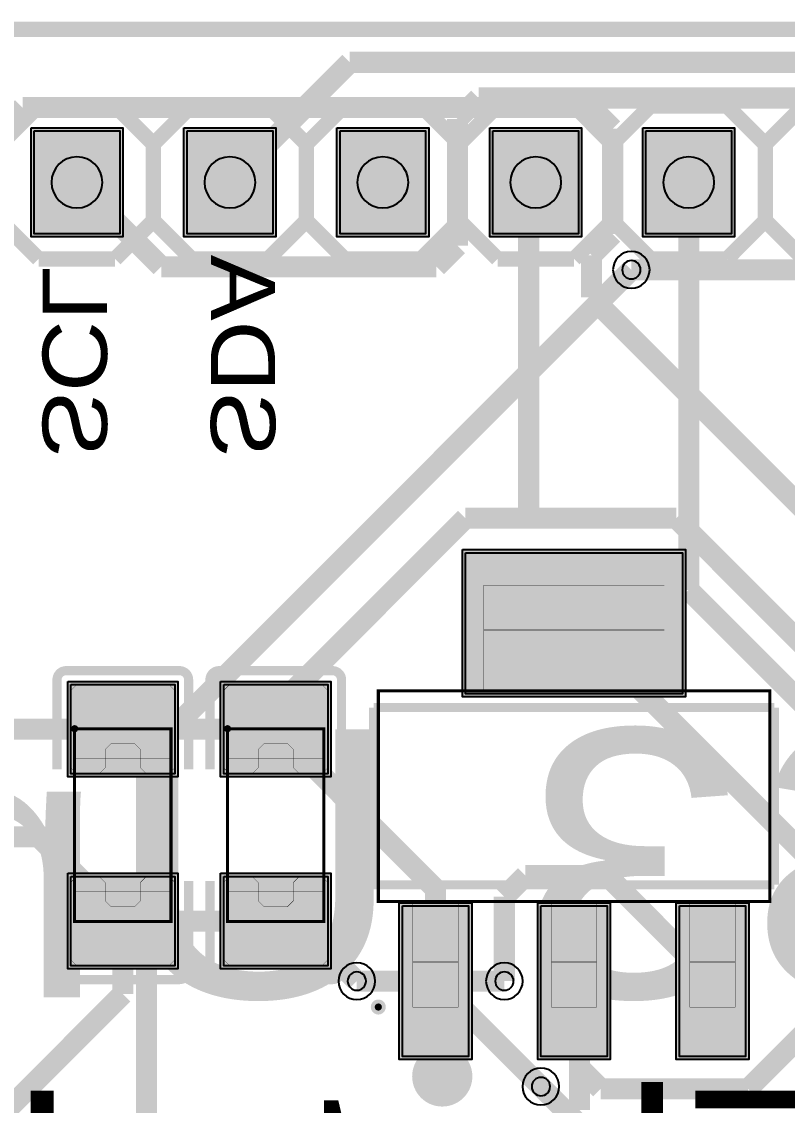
# Model space of a CAD drawing. Header units: millimetres. Extents: x 3.4 to 79.3, y -57 to -2.3.
# Drawn here: x 21.43 to 34.15, y -21.41 to -3.43 of the extents above; entities that cross this region are included whole.
import ezdxf
from ezdxf.enums import TextEntityAlignment as Align

# ---------------------------------------------------------------- set-up
doc = ezdxf.new("R2010")
doc.units = ezdxf.units.MM
doc.header["$MEASUREMENT"] = 0
for name, color, linetype, true_color in [('Board-Outline-Layer', 7, 'Continuous', 0xff00ff), ('Bottom-Layer', 7, 'Continuous', 0x0000ff), ('Bottom-Paste-Mask-Layer', 7, 'Continuous', 0x800000), ('Bottom-Silkscreen-Layer', 7, 'Continuous', 0x66cc33), ('Bottom-Solder-Mask-Layer', 7, 'Continuous', 0xaa00ff), ('Component-Marking-Layer', 7, 'Continuous', 0x66ffcc), ('Component-Shape-Layer', 7, 'Continuous', 0x00cccc), ('Document-Layer', 7, 'Continuous', 0xffffff), ('Hole-Layer', 7, 'Continuous', 0x222222), ('Multi-Layer', 7, 'Continuous', 0xc0c0c0), ('Pin-Floating-Layer', 7, 'Continuous', 0xff99ff), ('Pin-Soldering-Layer', 7, 'Continuous', 0xcc9999), ('Top-Layer', 7, 'Continuous', 0xff0000), ('Top-Paste-Mask-Layer', 7, 'Continuous', 0x808080), ('Top-Silkscreen-Layer', 7, 'Continuous', 0xffcc00), ('Top-Solder-Mask-Layer', 7, 'Continuous', 0x800080)]:
    doc.layers.add(name, color=color, linetype=linetype, true_color=true_color)
doc.styles.get("Standard").update_dxf_attribs({"font": 'arial.ttf'})

msp = doc.modelspace()

# ---------------------------------------------------------------- hatches: boundary and pattern name
at = {"layer": 'Bottom-Layer'}
for points in [[(21.641, -5.243), (23.063, -5.243), (23.063, -6.95), (21.641, -6.95)], [(24.181, -5.243), (25.603, -5.243), (25.603, -6.95), (24.181, -6.95)], [(26.721, -5.243), (28.143, -5.243), (28.143, -6.95), (26.721, -6.95)], [(29.261, -5.243), (30.683, -5.243), (30.683, -6.95), (29.261, -6.95)], [(31.801, -5.243), (33.223, -5.243), (33.223, -6.95), (31.801, -6.95)]]:
    msp.add_hatch(color=256, dxfattribs=at).paths.add_polyline_path(points)
at = {"layer": 'Bottom-Paste-Mask-Layer'}
for points in [[(21.641, -5.243), (23.063, -5.243), (23.063, -6.95), (21.641, -6.95)], [(24.181, -5.243), (25.603, -5.243), (25.603, -6.95), (24.181, -6.95)], [(26.721, -5.243), (28.143, -5.243), (28.143, -6.95), (26.721, -6.95)], [(29.261, -5.243), (30.683, -5.243), (30.683, -6.95), (29.261, -6.95)], [(31.801, -5.243), (33.223, -5.243), (33.223, -6.95), (31.801, -6.95)]]:
    msp.add_hatch(color=256, dxfattribs=at).paths.add_polyline_path(points)
at = {"layer": 'Bottom-Solder-Mask-Layer'}
for points in [[(21.59, -5.192), (23.114, -5.192), (23.114, -7.001), (21.59, -7.001)], [(24.13, -5.192), (25.654, -5.192), (25.654, -7.001), (24.13, -7.001)], [(26.67, -5.192), (28.194, -5.192), (28.194, -7.001), (26.67, -7.001)], [(29.21, -5.192), (30.734, -5.192), (30.734, -7.001), (29.21, -7.001)], [(31.75, -5.192), (33.274, -5.192), (33.274, -7.001), (31.75, -7.001)]]:
    msp.add_hatch(color=256, dxfattribs=at).paths.add_polyline_path(points)
at = {"layer": 'Component-Marking-Layer'}
for points in [[(22.254, -15.164, 1), (22.374, -15.164, 1)], [(22.254, -15.164, 1), (22.374, -15.164, 1)], [(24.794, -15.164, 1), (24.914, -15.164, 1)], [(24.794, -15.164, 1), (24.914, -15.164, 1)], [(27.297, -19.783, 1), (27.417, -19.783, 1)], [(27.297, -19.783, 1), (27.417, -19.783, 1)]]:
    msp.add_hatch(color=256, dxfattribs=at).paths.add_polyline_path(points)
at = {"layer": 'Hole-Layer'}
for points in [[(21.928, -6.096, 1), (22.776, -6.096, 1)], [(24.468, -6.096, 1), (25.316, -6.096, 1)], [(27.008, -6.096, 1), (27.856, -6.096, 1)], [(29.548, -6.096, 1), (30.396, -6.096, 1)], [(32.088, -6.096, 1), (32.936, -6.096, 1)]]:
    msp.add_hatch(color=256, dxfattribs=at).paths.add_polyline_path(points)
at = {"layer": 'Multi-Layer'}
for points in [[(21.641, -5.243), (23.063, -5.243), (23.063, -6.95), (21.641, -6.95)], [(21.641, -5.243), (23.063, -5.243), (23.063, -6.95), (21.641, -6.95)], [(21.641, -5.243), (23.063, -5.243), (23.063, -6.95), (21.641, -6.95)], [(24.181, -5.243), (25.603, -5.243), (25.603, -6.95), (24.181, -6.95)], [(24.181, -5.243), (25.603, -5.243), (25.603, -6.95), (24.181, -6.95)], [(24.181, -5.243), (25.603, -5.243), (25.603, -6.95), (24.181, -6.95)], [(26.721, -5.243), (28.143, -5.243), (28.143, -6.95), (26.721, -6.95)], [(26.721, -5.243), (28.143, -5.243), (28.143, -6.95), (26.721, -6.95)], [(26.721, -5.243), (28.143, -5.243), (28.143, -6.95), (26.721, -6.95)], [(29.261, -5.243), (30.683, -5.243), (30.683, -6.95), (29.261, -6.95)], [(29.261, -5.243), (30.683, -5.243), (30.683, -6.95), (29.261, -6.95)], [(29.261, -5.243), (30.683, -5.243), (30.683, -6.95), (29.261, -6.95)], [(31.801, -5.243), (33.223, -5.243), (33.223, -6.95), (31.801, -6.95)], [(31.801, -5.243), (33.223, -5.243), (33.223, -6.95), (31.801, -6.95)], [(31.801, -5.243), (33.223, -5.243), (33.223, -6.95), (31.801, -6.95)]]:
    msp.add_hatch(color=256, dxfattribs=at).paths.add_polyline_path(points)
at = {"layer": 'Pin-Floating-Layer'}
for points in [[(29.107, -13.523), (32.107, -13.523), (32.107, -14.543), (29.107, -14.543)], [(29.107, -13.523), (32.107, -13.523), (32.107, -14.543), (29.107, -14.543)], [(27.932, -18.023), (28.682, -18.023), (28.682, -19.043), (27.932, -19.043)], [(27.932, -18.023), (28.682, -18.023), (28.682, -19.043), (27.932, -19.043)], [(30.232, -18.023), (30.982, -18.023), (30.982, -19.043), (30.232, -19.043)], [(30.232, -18.023), (30.982, -18.023), (30.982, -19.043), (30.232, -19.043)], [(32.532, -18.023), (33.282, -18.023), (33.282, -19.043), (32.532, -19.043)], [(32.532, -18.023), (33.282, -18.023), (33.282, -19.043), (32.532, -19.043)]]:
    msp.add_hatch(color=256, dxfattribs=at).paths.add_polyline_path(points)
at = {"layer": 'Pin-Soldering-Layer'}
for points in [[(29.107, -12.783), (32.107, -12.783), (32.107, -13.533), (29.107, -13.533)], [(29.107, -12.783), (32.107, -12.783), (32.107, -13.533), (29.107, -13.533)], [(22.314, -15.164), (23.914, -15.164), (23.914, -15.664), (22.314, -15.664)], [(22.314, -15.164), (23.914, -15.164), (23.914, -15.664), (22.314, -15.664)], [(24.854, -15.164), (26.454, -15.164), (26.454, -15.664), (24.854, -15.664)], [(24.854, -15.164), (26.454, -15.164), (26.454, -15.664), (24.854, -15.664)], [(22.314, -18.364), (23.914, -18.364), (23.914, -17.864), (22.314, -17.864)], [(22.314, -18.364), (23.914, -18.364), (23.914, -17.864), (22.314, -17.864)], [(24.854, -18.364), (26.454, -18.364), (26.454, -17.864), (24.854, -17.864)], [(24.854, -18.364), (26.454, -18.364), (26.454, -17.864), (24.854, -17.864)], [(27.932, -19.033), (28.682, -19.033), (28.682, -19.783), (27.932, -19.783)], [(27.932, -19.033), (28.682, -19.033), (28.682, -19.783), (27.932, -19.783)], [(30.232, -19.033), (30.982, -19.033), (30.982, -19.783), (30.232, -19.783)], [(30.232, -19.033), (30.982, -19.033), (30.982, -19.783), (30.232, -19.783)], [(32.532, -19.033), (33.282, -19.033), (33.282, -19.783), (32.532, -19.783)], [(32.532, -19.033), (33.282, -19.033), (33.282, -19.783), (32.532, -19.783)]]:
    msp.add_hatch(color=256, dxfattribs=at).paths.add_polyline_path(points)
at = {"layer": 'Top-Layer'}
for points in [[(21.641, -5.243), (23.063, -5.243), (23.063, -6.95), (21.641, -6.95)], [(24.181, -5.243), (25.603, -5.243), (25.603, -6.95), (24.181, -6.95)], [(26.721, -5.243), (28.143, -5.243), (28.143, -6.95), (26.721, -6.95)], [(29.261, -5.243), (30.683, -5.243), (30.683, -6.95), (29.261, -6.95)], [(31.801, -5.243), (33.223, -5.243), (33.223, -6.95), (31.801, -6.95)], [(28.807, -12.243), (32.407, -12.243), (32.407, -14.583), (28.807, -14.583)], [(22.25, -14.429), (23.978, -14.429), (23.978, -15.914), (22.25, -15.914)], [(24.79, -14.429), (26.518, -14.429), (26.518, -15.914), (24.79, -15.914)], [(22.25, -17.614), (23.978, -17.614), (23.978, -19.099), (22.25, -19.099)], [(24.79, -17.614), (26.518, -17.614), (26.518, -19.099), (24.79, -19.099)], [(27.757, -18.103), (28.857, -18.103), (28.857, -20.603), (27.757, -20.603)], [(30.057, -18.103), (31.157, -18.103), (31.157, -20.603), (30.057, -20.603)], [(32.357, -18.103), (33.457, -18.103), (33.457, -20.603), (32.357, -20.603)]]:
    msp.add_hatch(color=256, dxfattribs=at).paths.add_polyline_path(points)
at = {"layer": 'Top-Paste-Mask-Layer'}
for points in [[(21.641, -5.243), (23.063, -5.243), (23.063, -6.95), (21.641, -6.95)], [(24.181, -5.243), (25.603, -5.243), (25.603, -6.95), (24.181, -6.95)], [(26.721, -5.243), (28.143, -5.243), (28.143, -6.95), (26.721, -6.95)], [(29.261, -5.243), (30.683, -5.243), (30.683, -6.95), (29.261, -6.95)], [(31.801, -5.243), (33.223, -5.243), (33.223, -6.95), (31.801, -6.95)], [(28.807, -12.243), (32.407, -12.243), (32.407, -14.583), (28.807, -14.583)], [(22.35, -15.914), (22.72, -15.914), (22.82, -15.814), (22.82, -15.509), (22.92, -15.409), (23.308, -15.409), (23.408, -15.509), (23.408, -15.814), (23.508, -15.914), (23.878, -15.914), (23.978, -15.814), (23.978, -14.529), (23.878, -14.429), (22.35, -14.429), (22.25, -14.529), (22.25, -15.814)], [(22.35, -15.914), (22.72, -15.914), (22.82, -15.814), (22.82, -15.509), (22.92, -15.409), (23.308, -15.409), (23.408, -15.509), (23.408, -15.814), (23.508, -15.914), (23.878, -15.914), (23.978, -15.814), (23.978, -14.529), (23.878, -14.429), (22.35, -14.429), (22.25, -14.529), (22.25, -15.814)], [(24.89, -15.914), (25.26, -15.914), (25.36, -15.814), (25.36, -15.509), (25.46, -15.409), (25.848, -15.409), (25.948, -15.509), (25.948, -15.814), (26.048, -15.914), (26.418, -15.914), (26.518, -15.814), (26.518, -14.529), (26.418, -14.429), (24.89, -14.429), (24.79, -14.529), (24.79, -15.814)], [(24.89, -15.914), (25.26, -15.914), (25.36, -15.814), (25.36, -15.509), (25.46, -15.409), (25.848, -15.409), (25.948, -15.509), (25.948, -15.814), (26.048, -15.914), (26.418, -15.914), (26.518, -15.814), (26.518, -14.529), (26.418, -14.429), (24.89, -14.429), (24.79, -14.529), (24.79, -15.814)], [(22.35, -17.614), (22.72, -17.614), (22.82, -17.714), (22.82, -18.019), (22.92, -18.119), (23.308, -18.119), (23.408, -18.019), (23.408, -17.714), (23.508, -17.614), (23.878, -17.614), (23.978, -17.714), (23.978, -18.999), (23.878, -19.099), (22.35, -19.099), (22.25, -18.999), (22.25, -17.714)], [(22.35, -17.614), (22.72, -17.614), (22.82, -17.714), (22.82, -18.019), (22.92, -18.119), (23.308, -18.119), (23.408, -18.019), (23.408, -17.714), (23.508, -17.614), (23.878, -17.614), (23.978, -17.714), (23.978, -18.999), (23.878, -19.099), (22.35, -19.099), (22.25, -18.999), (22.25, -17.714)], [(24.89, -17.614), (25.26, -17.614), (25.36, -17.714), (25.36, -18.019), (25.46, -18.119), (25.848, -18.119), (25.948, -18.019), (25.948, -17.714), (26.048, -17.614), (26.418, -17.614), (26.518, -17.714), (26.518, -18.999), (26.418, -19.099), (24.89, -19.099), (24.79, -18.999), (24.79, -17.714)], [(24.89, -17.614), (25.26, -17.614), (25.36, -17.714), (25.36, -18.019), (25.46, -18.119), (25.848, -18.119), (25.948, -18.019), (25.948, -17.714), (26.048, -17.614), (26.418, -17.614), (26.518, -17.714), (26.518, -18.999), (26.418, -19.099), (24.89, -19.099), (24.79, -18.999), (24.79, -17.714)], [(27.757, -18.103), (28.857, -18.103), (28.857, -20.603), (27.757, -20.603)], [(30.057, -18.103), (31.157, -18.103), (31.157, -20.603), (30.057, -20.603)], [(32.357, -18.103), (33.457, -18.103), (33.457, -20.603), (32.357, -20.603)]]:
    msp.add_hatch(color=256, dxfattribs=at).paths.add_polyline_path(points)
at = {"layer": 'Top-Solder-Mask-Layer'}
for points in [[(21.59, -5.192), (23.114, -5.192), (23.114, -7.001), (21.59, -7.001)], [(24.13, -5.192), (25.654, -5.192), (25.654, -7.001), (24.13, -7.001)], [(26.67, -5.192), (28.194, -5.192), (28.194, -7.001), (26.67, -7.001)], [(29.21, -5.192), (30.734, -5.192), (30.734, -7.001), (29.21, -7.001)], [(31.75, -5.192), (33.274, -5.192), (33.274, -7.001), (31.75, -7.001)], [(28.756, -12.192), (32.458, -12.192), (32.458, -14.634), (28.756, -14.634)], [(22.199, -14.378), (24.029, -14.378), (24.029, -15.965), (22.199, -15.965)], [(24.739, -14.378), (26.569, -14.378), (26.569, -15.965), (24.739, -15.965)], [(22.199, -17.563), (24.029, -17.563), (24.029, -19.15), (22.199, -19.15)], [(24.739, -17.563), (26.569, -17.563), (26.569, -19.15), (24.739, -19.15)], [(27.706, -18.052), (28.908, -18.052), (28.908, -20.654), (27.706, -20.654)], [(30.006, -18.052), (31.208, -18.052), (31.208, -20.654), (30.006, -20.654)], [(32.306, -18.052), (33.508, -18.052), (33.508, -20.654), (32.306, -20.654)]]:
    msp.add_hatch(color=256, dxfattribs=at).paths.add_polyline_path(points)

# ---------------------------------------------------------------- linework, layer by layer
at = {"layer": 'Board-Outline-Layer', "const_width": 0.254}
msp.add_lwpolyline([(68.072, -3.556), (3.51, -3.556), (3.51, -56.896), (69.596, -56.896), (69.596, -54.356), (72.136, -51.816), (72.136, -19.05), (69.596, -16.51), (69.596, -5.08)], close=True, dxfattribs=at)
at = {"layer": 'Bottom-Layer', "const_width": 0.35}
for points in [[(26.884, -4.104), (24.892, -6.096)], [(43.22, -4.104), (26.884, -4.104)], [(29.022, -4.696), (28.672, -5.046)], [(41.272, -4.696), (29.022, -4.696)], [(28.672, -5.046), (28.672, -7.146)], [(23.752, -7.496), (22.352, -6.096)], [(32.512, -12.86), (32.512, -6.096)], [(28.672, -7.146), (28.322, -7.496)], [(23.509, -15.597), (31.559, -7.547)], [(28.322, -7.496), (23.752, -7.496)], [(49.55, -29.898), (32.512, -12.86)], [(23.509, -24.697), (23.509, -15.597)], [(27, -19.353), (29.45, -19.353)], [(30.057, -21.103), (31.107, -22.153)]]:
    msp.add_lwpolyline(points, dxfattribs=at)
at = {"layer": 'Bottom-Layer'}
for points in [[(21.641, -5.243), (23.063, -5.243), (23.063, -6.95), (21.641, -6.95)], [(24.181, -5.243), (25.603, -5.243), (25.603, -6.95), (24.181, -6.95)], [(26.721, -5.243), (28.143, -5.243), (28.143, -6.95), (26.721, -6.95)], [(29.261, -5.243), (30.683, -5.243), (30.683, -6.95), (29.261, -6.95)], [(31.801, -5.243), (33.223, -5.243), (33.223, -6.95), (31.801, -6.95)]]:
    msp.add_lwpolyline(points, close=True, dxfattribs=at)
at = {"layer": 'Bottom-Paste-Mask-Layer'}
for points in [[(21.641, -5.243), (23.063, -5.243), (23.063, -6.95), (21.641, -6.95)], [(24.181, -5.243), (25.603, -5.243), (25.603, -6.95), (24.181, -6.95)], [(26.721, -5.243), (28.143, -5.243), (28.143, -6.95), (26.721, -6.95)], [(29.261, -5.243), (30.683, -5.243), (30.683, -6.95), (29.261, -6.95)], [(31.801, -5.243), (33.223, -5.243), (33.223, -6.95), (31.801, -6.95)]]:
    msp.add_lwpolyline(points, close=True, dxfattribs=at)
at = {"layer": 'Bottom-Solder-Mask-Layer'}
for points in [[(21.59, -5.192), (23.114, -5.192), (23.114, -7.001), (21.59, -7.001)], [(24.13, -5.192), (25.654, -5.192), (25.654, -7.001), (24.13, -7.001)], [(26.67, -5.192), (28.194, -5.192), (28.194, -7.001), (26.67, -7.001)], [(29.21, -5.192), (30.734, -5.192), (30.734, -7.001), (29.21, -7.001)], [(31.75, -5.192), (33.274, -5.192), (33.274, -7.001), (31.75, -7.001)]]:
    msp.add_lwpolyline(points, close=True, dxfattribs=at)
at = {"layer": 'Component-Marking-Layer', "const_width": 0.129}
for points in [[(22.254, -15.164, 1), (22.374, -15.164), (22.374, -15.164, 1), (22.254, -15.164)], [(22.254, -15.164, 1), (22.374, -15.164), (22.374, -15.164, 1), (22.254, -15.164)], [(24.794, -15.164, 1), (24.914, -15.164), (24.914, -15.164, 1), (24.794, -15.164)], [(24.794, -15.164, 1), (24.914, -15.164), (24.914, -15.164, 1), (24.794, -15.164)], [(27.297, -19.783, 1), (27.417, -19.783), (27.417, -19.783, 1), (27.297, -19.783)], [(27.297, -19.783, 1), (27.417, -19.783), (27.417, -19.783, 1), (27.297, -19.783)]]:
    msp.add_lwpolyline(points, format="xyb", dxfattribs=at)
at = {"layer": 'Component-Shape-Layer', "const_width": 0.0508}
for points in [[(27.357, -14.533), (33.857, -14.533), (33.857, -18.033), (27.357, -18.033)], [(27.357, -14.533), (33.857, -14.533), (33.857, -18.033), (27.357, -18.033)], [(22.314, -15.164), (23.914, -15.164), (23.914, -18.364), (22.314, -18.364)], [(22.314, -15.164), (23.914, -15.164), (23.914, -18.364), (22.314, -18.364)], [(24.854, -15.164), (26.454, -15.164), (26.454, -18.364), (24.854, -18.364)], [(24.854, -15.164), (26.454, -15.164), (26.454, -18.364), (24.854, -18.364)]]:
    msp.add_lwpolyline(points, close=True, dxfattribs=at)
at = {"layer": 'Document-Layer', "const_width": 0.5}
msp.add_lwpolyline([(28.169, -20.935, 1), (28.669, -20.935), (28.669, -20.935, 1), (28.169, -20.935)], format="xyb", dxfattribs=at)
msp.add_lwpolyline([(28.169, -20.935, 1), (28.669, -20.935), (28.669, -20.935, 1), (28.169, -20.935)], format="xyb", dxfattribs=at)
at = {"layer": 'Hole-Layer'}
for points in [[(21.928, -6.096, 1), (22.776, -6.096, 1)], [(24.468, -6.096, 1), (25.316, -6.096, 1)], [(27.008, -6.096, 1), (27.856, -6.096, 1)], [(29.548, -6.096, 1), (30.396, -6.096, 1)], [(31.407, -7.547, 1), (31.712, -7.547, 1)], [(26.848, -19.353, 1), (27.153, -19.353, 1)], [(29.298, -19.353, 1), (29.603, -19.353, 1)], [(29.905, -21.103, 1), (30.21, -21.103, 1)]]:
    msp.add_lwpolyline(points, format="xyb", close=True, dxfattribs=at)
msp.add_lwpolyline([(32.088, -6.096, 1), (32.936, -6.096), (32.936, -6.096, 1), (32.088, -6.096)], format="xyb", dxfattribs=at)
at = {"layer": 'Multi-Layer'}
for points in [[(21.641, -5.243), (23.063, -5.243), (23.063, -6.95), (21.641, -6.95)], [(21.641, -5.243), (23.063, -5.243), (23.063, -6.95), (21.641, -6.95)], [(21.641, -5.243), (23.063, -5.243), (23.063, -6.95), (21.641, -6.95)], [(24.181, -5.243), (25.603, -5.243), (25.603, -6.95), (24.181, -6.95)], [(24.181, -5.243), (25.603, -5.243), (25.603, -6.95), (24.181, -6.95)], [(24.181, -5.243), (25.603, -5.243), (25.603, -6.95), (24.181, -6.95)], [(26.721, -5.243), (28.143, -5.243), (28.143, -6.95), (26.721, -6.95)], [(26.721, -5.243), (28.143, -5.243), (28.143, -6.95), (26.721, -6.95)], [(26.721, -5.243), (28.143, -5.243), (28.143, -6.95), (26.721, -6.95)], [(29.261, -5.243), (30.683, -5.243), (30.683, -6.95), (29.261, -6.95)], [(29.261, -5.243), (30.683, -5.243), (30.683, -6.95), (29.261, -6.95)], [(29.261, -5.243), (30.683, -5.243), (30.683, -6.95), (29.261, -6.95)], [(31.801, -5.243), (33.223, -5.243), (33.223, -6.95), (31.801, -6.95)], [(31.801, -5.243), (33.223, -5.243), (33.223, -6.95), (31.801, -6.95)], [(31.801, -5.243), (33.223, -5.243), (33.223, -6.95), (31.801, -6.95)]]:
    msp.add_lwpolyline(points, close=True, dxfattribs=at)
for points in [[(31.254, -7.547, 1), (31.864, -7.547), (31.864, -7.547, 1), (31.254, -7.547)], [(26.695, -19.353, 1), (27.305, -19.353), (27.305, -19.353, 1), (26.695, -19.353)], [(29.145, -19.353, 1), (29.755, -19.353), (29.755, -19.353, 1), (29.145, -19.353)], [(29.752, -21.103, 1), (30.362, -21.103), (30.362, -21.103, 1), (29.752, -21.103)]]:
    msp.add_lwpolyline(points, format="xyb", dxfattribs=at)
at = {"layer": 'Pin-Floating-Layer', "const_width": 0.00508}
for points in [[(29.107, -13.523), (32.107, -13.523), (32.107, -14.543), (29.107, -14.543)], [(29.107, -13.523), (32.107, -13.523), (32.107, -14.543), (29.107, -14.543)], [(27.932, -18.023), (28.682, -18.023), (28.682, -19.043), (27.932, -19.043)], [(27.932, -18.023), (28.682, -18.023), (28.682, -19.043), (27.932, -19.043)], [(30.232, -18.023), (30.982, -18.023), (30.982, -19.043), (30.232, -19.043)], [(30.232, -18.023), (30.982, -18.023), (30.982, -19.043), (30.232, -19.043)], [(32.532, -18.023), (33.282, -18.023), (33.282, -19.043), (32.532, -19.043)], [(32.532, -18.023), (33.282, -18.023), (33.282, -19.043), (32.532, -19.043)]]:
    msp.add_lwpolyline(points, close=True, dxfattribs=at)
at = {"layer": 'Pin-Soldering-Layer', "const_width": 0.00508}
for points in [[(29.107, -12.783), (32.107, -12.783), (32.107, -13.533), (29.107, -13.533)], [(29.107, -12.783), (32.107, -12.783), (32.107, -13.533), (29.107, -13.533)], [(22.314, -15.164), (23.914, -15.164), (23.914, -15.664), (22.314, -15.664)], [(22.314, -15.164), (23.914, -15.164), (23.914, -15.664), (22.314, -15.664)], [(24.854, -15.164), (26.454, -15.164), (26.454, -15.664), (24.854, -15.664)], [(24.854, -15.164), (26.454, -15.164), (26.454, -15.664), (24.854, -15.664)], [(22.314, -18.364), (23.914, -18.364), (23.914, -17.864), (22.314, -17.864)], [(22.314, -18.364), (23.914, -18.364), (23.914, -17.864), (22.314, -17.864)], [(24.854, -18.364), (26.454, -18.364), (26.454, -17.864), (24.854, -17.864)], [(24.854, -18.364), (26.454, -18.364), (26.454, -17.864), (24.854, -17.864)], [(27.932, -19.033), (28.682, -19.033), (28.682, -19.783), (27.932, -19.783)], [(27.932, -19.033), (28.682, -19.033), (28.682, -19.783), (27.932, -19.783)], [(30.232, -19.033), (30.982, -19.033), (30.982, -19.783), (30.232, -19.783)], [(30.232, -19.033), (30.982, -19.033), (30.982, -19.783), (30.232, -19.783)], [(32.532, -19.033), (33.282, -19.033), (33.282, -19.783), (32.532, -19.783)], [(32.532, -19.033), (33.282, -19.033), (33.282, -19.783), (32.532, -19.783)]]:
    msp.add_lwpolyline(points, close=True, dxfattribs=at)
at = {"layer": 'Top-Layer', "const_width": 0.35}
for points in [[(21.449, -4.855), (20.749, -5.555)], [(30.899, -4.855), (21.449, -4.855)], [(31.249, -5.205), (30.899, -4.855)], [(31.249, -6.955), (31.249, -5.205)], [(29.854, -6.214), (29.972, -6.096)], [(29.854, -11.671), (29.854, -6.214)], [(30.899, -7.305), (31.249, -6.955)], [(30.899, -8.005), (30.899, -7.305)], [(31.559, -7.547), (57.809, -7.547)], [(37.049, -14.154), (30.899, -8.005)], [(25.654, -14.821), (28.804, -11.671)], [(28.804, -11.671), (29.854, -11.671)], [(29.854, -11.671), (32.304, -11.671)], [(32.304, -11.671), (35.687, -15.054)], [(35.687, -18.493), (30.607, -13.413)], [(25.654, -15.171), (25.654, -14.821)], [(14.866, -15.171), (23.114, -15.171)], [(23.114, -15.171), (25.654, -15.171)], [(25.654, -15.171), (28.307, -17.824)], [(21.714, -16.957), (14.809, -16.957)], [(23.114, -18.357), (21.714, -16.957)], [(29.45, -17.953), (29.8, -17.603)], [(29.8, -17.603), (31.157, -17.603)], [(31.157, -17.603), (32.907, -19.353)], [(28.307, -17.824), (28.307, -19.353)], [(29.45, -19.353), (29.45, -17.953)], [(23.114, -19.568), (23.114, -18.357)], [(23.114, -18.357), (25.654, -18.357)], [(25.654, -18.357), (26.004, -18.357)], [(26.004, -18.357), (27, -19.353)], [(33.499, -21.141), (35.687, -18.953)], [(28.307, -19.353), (30.057, -21.103)], [(30.699, -19.445), (30.607, -19.353)], [(19.05, -23.632), (23.114, -19.568)], [(30.699, -20.791), (30.699, -19.445)], [(30.699, -20.791), (31.049, -21.141)], [(30.699, -21.491), (30.699, -20.791)], [(31.049, -21.141), (33.499, -21.141)], [(29.649, -22.541), (30.699, -21.491)]]:
    msp.add_lwpolyline(points, dxfattribs=at)
at = {"layer": 'Top-Layer'}
for points in [[(21.641, -5.243), (23.063, -5.243), (23.063, -6.95), (21.641, -6.95)], [(24.181, -5.243), (25.603, -5.243), (25.603, -6.95), (24.181, -6.95)], [(26.721, -5.243), (28.143, -5.243), (28.143, -6.95), (26.721, -6.95)], [(29.261, -5.243), (30.683, -5.243), (30.683, -6.95), (29.261, -6.95)], [(31.801, -5.243), (33.223, -5.243), (33.223, -6.95), (31.801, -6.95)], [(28.807, -12.243), (32.407, -12.243), (32.407, -14.583), (28.807, -14.583)], [(22.25, -14.429), (23.978, -14.429), (23.978, -15.914), (22.25, -15.914)], [(24.79, -14.429), (26.518, -14.429), (26.518, -15.914), (24.79, -15.914)], [(22.25, -17.614), (23.978, -17.614), (23.978, -19.099), (22.25, -19.099)], [(24.79, -17.614), (26.518, -17.614), (26.518, -19.099), (24.79, -19.099)], [(27.757, -18.103), (28.857, -18.103), (28.857, -20.603), (27.757, -20.603)], [(30.057, -18.103), (31.157, -18.103), (31.157, -20.603), (30.057, -20.603)], [(32.357, -18.103), (33.457, -18.103), (33.457, -20.603), (32.357, -20.603)]]:
    msp.add_lwpolyline(points, close=True, dxfattribs=at)
at = {"layer": 'Top-Paste-Mask-Layer'}
for points in [[(21.641, -5.243), (23.063, -5.243), (23.063, -6.95), (21.641, -6.95)], [(24.181, -5.243), (25.603, -5.243), (25.603, -6.95), (24.181, -6.95)], [(26.721, -5.243), (28.143, -5.243), (28.143, -6.95), (26.721, -6.95)], [(29.261, -5.243), (30.683, -5.243), (30.683, -6.95), (29.261, -6.95)], [(31.801, -5.243), (33.223, -5.243), (33.223, -6.95), (31.801, -6.95)], [(28.807, -12.243), (32.407, -12.243), (32.407, -14.583), (28.807, -14.583)], [(27.757, -18.103), (28.857, -18.103), (28.857, -20.603), (27.757, -20.603)], [(30.057, -18.103), (31.157, -18.103), (31.157, -20.603), (30.057, -20.603)], [(32.357, -18.103), (33.457, -18.103), (33.457, -20.603), (32.357, -20.603)]]:
    msp.add_lwpolyline(points, close=True, dxfattribs=at)
at = {"layer": 'Top-Paste-Mask-Layer', "const_width": 0.00508}
for points in [[(22.35, -15.914), (22.72, -15.914), (22.82, -15.814), (22.82, -15.509), (22.92, -15.409), (23.308, -15.409), (23.408, -15.509), (23.408, -15.814), (23.508, -15.914), (23.878, -15.914), (23.978, -15.814), (23.978, -14.529), (23.878, -14.429), (22.35, -14.429), (22.25, -14.529), (22.25, -15.814)], [(22.35, -15.914), (22.72, -15.914), (22.82, -15.814), (22.82, -15.509), (22.92, -15.409), (23.308, -15.409), (23.408, -15.509), (23.408, -15.814), (23.508, -15.914), (23.878, -15.914), (23.978, -15.814), (23.978, -14.529), (23.878, -14.429), (22.35, -14.429), (22.25, -14.529), (22.25, -15.814)], [(24.89, -15.914), (25.26, -15.914), (25.36, -15.814), (25.36, -15.509), (25.46, -15.409), (25.848, -15.409), (25.948, -15.509), (25.948, -15.814), (26.048, -15.914), (26.418, -15.914), (26.518, -15.814), (26.518, -14.529), (26.418, -14.429), (24.89, -14.429), (24.79, -14.529), (24.79, -15.814)], [(24.89, -15.914), (25.26, -15.914), (25.36, -15.814), (25.36, -15.509), (25.46, -15.409), (25.848, -15.409), (25.948, -15.509), (25.948, -15.814), (26.048, -15.914), (26.418, -15.914), (26.518, -15.814), (26.518, -14.529), (26.418, -14.429), (24.89, -14.429), (24.79, -14.529), (24.79, -15.814)], [(22.35, -17.614), (22.72, -17.614), (22.82, -17.714), (22.82, -18.019), (22.92, -18.119), (23.308, -18.119), (23.408, -18.019), (23.408, -17.714), (23.508, -17.614), (23.878, -17.614), (23.978, -17.714), (23.978, -18.999), (23.878, -19.099), (22.35, -19.099), (22.25, -18.999), (22.25, -17.714)], [(22.35, -17.614), (22.72, -17.614), (22.82, -17.714), (22.82, -18.019), (22.92, -18.119), (23.308, -18.119), (23.408, -18.019), (23.408, -17.714), (23.508, -17.614), (23.878, -17.614), (23.978, -17.714), (23.978, -18.999), (23.878, -19.099), (22.35, -19.099), (22.25, -18.999), (22.25, -17.714)], [(24.89, -17.614), (25.26, -17.614), (25.36, -17.714), (25.36, -18.019), (25.46, -18.119), (25.848, -18.119), (25.948, -18.019), (25.948, -17.714), (26.048, -17.614), (26.418, -17.614), (26.518, -17.714), (26.518, -18.999), (26.418, -19.099), (24.89, -19.099), (24.79, -18.999), (24.79, -17.714)], [(24.89, -17.614), (25.26, -17.614), (25.36, -17.714), (25.36, -18.019), (25.46, -18.119), (25.848, -18.119), (25.948, -18.019), (25.948, -17.714), (26.048, -17.614), (26.418, -17.614), (26.518, -17.714), (26.518, -18.999), (26.418, -19.099), (24.89, -19.099), (24.79, -18.999), (24.79, -17.714)]]:
    msp.add_lwpolyline(points, close=True, dxfattribs=at)
at = {"layer": 'Top-Silkscreen-Layer'}
for points, const_width in [([(4.547, -3.556), (68.072, -3.556)], 0.254), ([(4.547, -3.556), (68.072, -3.556)], 0.254), ([(21.082, -5.461), (21.717, -4.826)], 0.254), ([(21.082, -5.461), (21.717, -4.826)], 0.254), ([(21.717, -4.826), (22.987, -4.826)], 0.254), ([(21.717, -4.826), (22.987, -4.826)], 0.254), ([(22.987, -4.826), (23.622, -5.461)], 0.254), ([(22.987, -4.826), (23.622, -5.461)], 0.254), ([(23.622, -5.461), (24.257, -4.826)], 0.254), ([(23.622, -5.461), (24.257, -4.826)], 0.254), ([(24.257, -4.826), (25.527, -4.826)], 0.254), ([(24.257, -4.826), (25.527, -4.826)], 0.254), ([(25.527, -4.826), (26.162, -5.461)], 0.254), ([(25.527, -4.826), (26.162, -5.461)], 0.254), ([(26.162, -5.461), (26.797, -4.826)], 0.254), ([(26.162, -5.461), (26.797, -4.826)], 0.254), ([(26.797, -4.826), (28.067, -4.826)], 0.254), ([(26.797, -4.826), (28.067, -4.826)], 0.254), ([(28.067, -4.826), (28.702, -5.461)], 0.254), ([(28.067, -4.826), (28.702, -5.461)], 0.254), ([(28.702, -5.461), (29.337, -4.826)], 0.254), ([(28.702, -5.461), (29.337, -4.826)], 0.254), ([(29.337, -4.826), (30.607, -4.826)], 0.254), ([(29.337, -4.826), (30.607, -4.826)], 0.254), ([(30.607, -4.826), (31.242, -5.461)], 0.254), ([(30.607, -4.826), (31.242, -5.461)], 0.254), ([(31.242, -5.461), (31.877, -4.826)], 0.254), ([(31.242, -5.461), (31.877, -4.826)], 0.254), ([(31.877, -4.826), (33.147, -4.826)], 0.254), ([(31.877, -4.826), (33.147, -4.826)], 0.254), ([(33.147, -4.826), (33.782, -5.461)], 0.254), ([(33.147, -4.826), (33.782, -5.461)], 0.254), ([(33.782, -5.461), (34.417, -4.826)], 0.254), ([(33.782, -5.461), (34.417, -4.826)], 0.254), ([(23.622, -6.731), (23.622, -5.461)], 0.254), ([(23.622, -6.731), (23.622, -5.461)], 0.254), ([(26.162, -5.461), (26.162, -6.731)], 0.254), ([(26.162, -5.461), (26.162, -6.731)], 0.254), ([(28.702, -6.731), (28.702, -5.461)], 0.254), ([(28.702, -6.731), (28.702, -5.461)], 0.254), ([(31.242, -6.731), (31.242, -5.461)], 0.254), ([(31.242, -6.731), (31.242, -5.461)], 0.254), ([(33.782, -6.731), (33.782, -5.461)], 0.254), ([(33.782, -6.731), (33.782, -5.461)], 0.254), ([(21.717, -7.366), (21.082, -6.731)], 0.254), ([(21.717, -7.366), (21.082, -6.731)], 0.254), ([(23.622, -6.731), (22.987, -7.366)], 0.254), ([(23.622, -6.731), (22.987, -7.366)], 0.254), ([(24.257, -7.366), (23.622, -6.731)], 0.254), ([(24.257, -7.366), (23.622, -6.731)], 0.254), ([(26.162, -6.731), (25.527, -7.366)], 0.254), ([(26.162, -6.731), (25.527, -7.366)], 0.254), ([(26.797, -7.366), (26.162, -6.731)], 0.254), ([(26.797, -7.366), (26.162, -6.731)], 0.254), ([(28.702, -6.731), (28.067, -7.366)], 0.254), ([(28.702, -6.731), (28.067, -7.366)], 0.254), ([(29.337, -7.366), (28.702, -6.731)], 0.254), ([(29.337, -7.366), (28.702, -6.731)], 0.254), ([(31.242, -6.731), (30.607, -7.366)], 0.254), ([(31.242, -6.731), (30.607, -7.366)], 0.254), ([(31.877, -7.366), (31.242, -6.731)], 0.254), ([(31.877, -7.366), (31.242, -6.731)], 0.254), ([(33.782, -6.731), (33.147, -7.366)], 0.254), ([(33.782, -6.731), (33.147, -7.366)], 0.254), ([(34.417, -7.366), (33.782, -6.731)], 0.254), ([(34.417, -7.366), (33.782, -6.731)], 0.254), ([(22.987, -7.366), (21.717, -7.366)], 0.254), ([(22.987, -7.366), (21.717, -7.366)], 0.254), ([(25.527, -7.366), (24.257, -7.366)], 0.254), ([(25.527, -7.366), (24.257, -7.366)], 0.254), ([(28.067, -7.366), (26.797, -7.366)], 0.254), ([(28.067, -7.366), (26.797, -7.366)], 0.254), ([(30.607, -7.366), (29.337, -7.366)], 0.254), ([(30.607, -7.366), (29.337, -7.366)], 0.254), ([(33.147, -7.366), (31.877, -7.366)], 0.254), ([(33.147, -7.366), (31.877, -7.366)], 0.254), ([(22.174, -14.2), (24.054, -14.2)], 0.152), ([(22.174, -14.2), (24.054, -14.2)], 0.152), ([(24.714, -14.2), (26.594, -14.2)], 0.152), ([(24.714, -14.2), (26.594, -14.2)], 0.152), ([(22.021, -15.838), (22.021, -14.353)], 0.152), ([(22.021, -15.838), (22.021, -14.353)], 0.152), ([(24.207, -14.353), (24.207, -15.838)], 0.152), ([(24.207, -14.353), (24.207, -15.838)], 0.152), ([(24.561, -15.838), (24.561, -14.353)], 0.152), ([(24.561, -15.838), (24.561, -14.353)], 0.152), ([(26.747, -14.353), (26.747, -15.838)], 0.152), ([(26.747, -14.353), (26.747, -15.838)], 0.152), ([(27.281, -14.812), (33.933, -14.812)], 0.152), ([(27.281, -17.754), (27.281, -14.812)], 0.152), ([(27.281, -14.812), (33.933, -14.812)], 0.152), ([(27.281, -17.754), (27.281, -14.812)], 0.152), ([(33.933, -14.812), (33.933, -17.754)], 0.152), ([(33.933, -14.812), (33.933, -17.754)], 0.152), ([(22.021, -17.69), (22.021, -19.175)], 0.152), ([(22.021, -17.69), (22.021, -19.175)], 0.152), ([(24.207, -19.175), (24.207, -17.69)], 0.152), ([(24.207, -19.175), (24.207, -17.69)], 0.152), ([(24.561, -17.69), (24.561, -19.175)], 0.152), ([(24.561, -17.69), (24.561, -19.175)], 0.152), ([(26.747, -19.175), (26.747, -17.69)], 0.152), ([(26.747, -19.175), (26.747, -17.69)], 0.152), ([(33.933, -17.754), (27.281, -17.754)], 0.152), ([(33.933, -17.754), (27.281, -17.754)], 0.152), ([(22.174, -19.328), (24.054, -19.328)], 0.152), ([(22.174, -19.328), (24.054, -19.328)], 0.152), ([(24.714, -19.328), (26.594, -19.328)], 0.152), ([(24.714, -19.328), (26.594, -19.328)], 0.152)]:
    msp.add_lwpolyline(points, dxfattribs=dict(at, const_width=const_width))
at = {"layer": 'Top-Silkscreen-Layer', "const_width": 0.152}
for points in [[(22.021, -14.353, -0.414), (22.174, -14.2)], [(22.021, -14.353, -0.414), (22.174, -14.2)], [(24.054, -14.2, -0.414), (24.207, -14.353)], [(24.054, -14.2, -0.414), (24.207, -14.353)], [(24.561, -14.353, -0.414), (24.714, -14.2)], [(24.561, -14.353, -0.414), (24.714, -14.2)], [(26.594, -14.2, -0.414), (26.747, -14.353)], [(26.594, -14.2, -0.414), (26.747, -14.353)], [(22.021, -19.175, 0.414), (22.174, -19.328)], [(22.021, -19.175, 0.414), (22.174, -19.328)], [(24.054, -19.328, 0.414), (24.207, -19.175)], [(24.054, -19.328, 0.414), (24.207, -19.175)], [(24.561, -19.175, 0.414), (24.714, -19.328)], [(24.561, -19.175, 0.414), (24.714, -19.328)], [(26.594, -19.328, 0.414), (26.747, -19.175)], [(26.594, -19.328, 0.414), (26.747, -19.175)]]:
    msp.add_lwpolyline(points, format="xyb", dxfattribs=at)
at = {"layer": 'Top-Solder-Mask-Layer'}
for points in [[(21.59, -5.192), (23.114, -5.192), (23.114, -7.001), (21.59, -7.001)], [(24.13, -5.192), (25.654, -5.192), (25.654, -7.001), (24.13, -7.001)], [(26.67, -5.192), (28.194, -5.192), (28.194, -7.001), (26.67, -7.001)], [(29.21, -5.192), (30.734, -5.192), (30.734, -7.001), (29.21, -7.001)], [(31.75, -5.192), (33.274, -5.192), (33.274, -7.001), (31.75, -7.001)], [(28.756, -12.192), (32.458, -12.192), (32.458, -14.634), (28.756, -14.634)], [(22.199, -14.378), (24.029, -14.378), (24.029, -15.965), (22.199, -15.965)], [(24.739, -14.378), (26.569, -14.378), (26.569, -15.965), (24.739, -15.965)], [(22.199, -17.563), (24.029, -17.563), (24.029, -19.15), (22.199, -19.15)], [(24.739, -17.563), (26.569, -17.563), (26.569, -19.15), (24.739, -19.15)], [(27.706, -18.052), (28.908, -18.052), (28.908, -20.654), (27.706, -20.654)], [(30.006, -18.052), (31.208, -18.052), (31.208, -20.654), (30.006, -20.654)], [(32.306, -18.052), (33.508, -18.052), (33.508, -20.654), (32.306, -20.654)]]:
    msp.add_lwpolyline(points, close=True, dxfattribs=at)

# ---------------------------------------------------------------- texts
at = {"layer": 'Bottom-Silkscreen-Layer', "text_generation_flag": 2, "width": 1.1}
for s, p in [('SDA', (24.257, -10.668)), ('SCL', (21.463, -10.668))]:
    msp.add_text(s, height=1.0668, rotation=-90, dxfattribs=at).set_placement(p, align=Align.BOTTOM_LEFT)
for s, height, p in [('ESP32-S3 Uno', 4.44501, (61.595, -20.955)), ('https://github.com/ElectroIoT', 2.66701, (68.58, -24.638))]:
    msp.add_text(s, height=height, dxfattribs=at).set_placement(p, align=Align.BOTTOM_LEFT)

doc.saveas('drawing.dxf')
